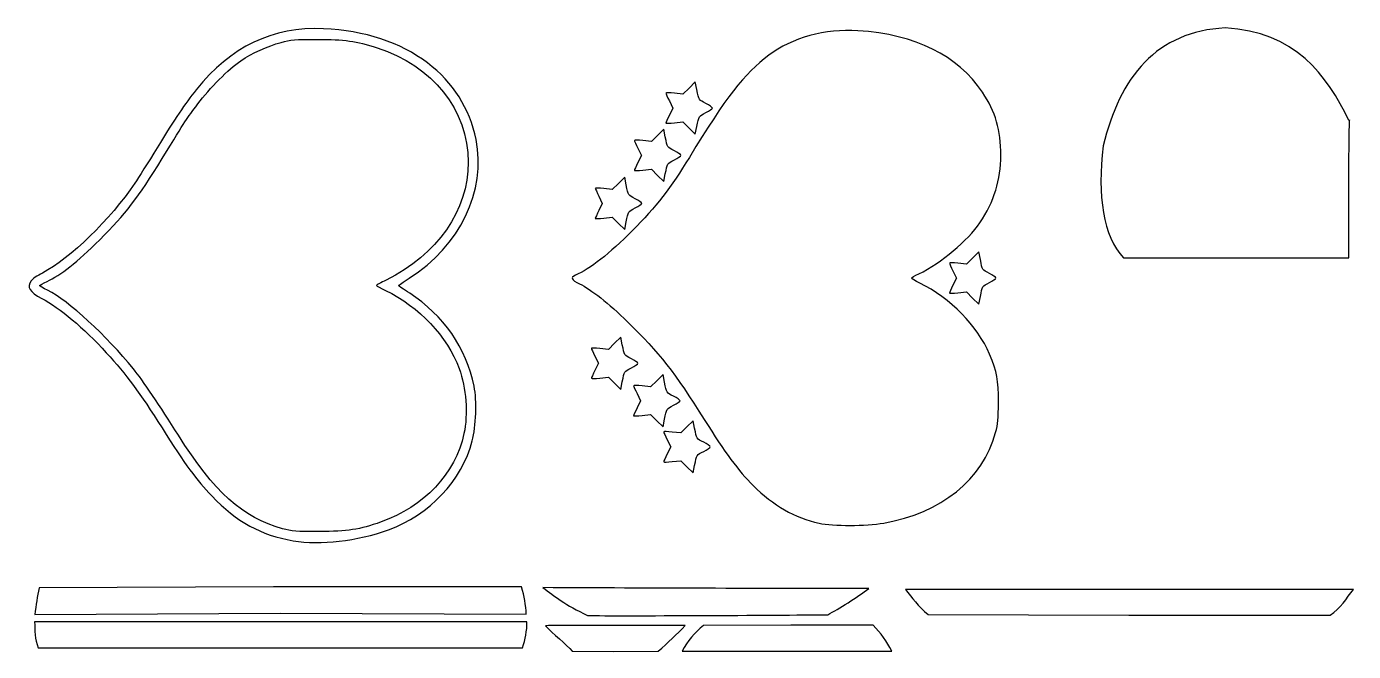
# Model space of a CAD drawing. Header units: centimetres. Extents: x -9.8 to 1.7, y 8.5 to 13.9.
import ezdxf

# ---------------------------------------------------------------- set-up
doc = ezdxf.new("R2010")
doc.units = ezdxf.units.CM
doc.header["$MEASUREMENT"] = 0
doc.layers.add('Layer 1', color=7, linetype='Continuous')

msp = doc.modelspace()

# ---------------------------------------------------------------- linework, layer by layer
at = {"layer": 'Layer 1'}
for points, knots in [([(-9.77249, 11.68294), (-9.76305, 11.69642), (-9.71887, 11.72653), (-9.6743, 11.74985), (-9.6743, 11.74985), (-9.43321, 11.87602), (-9.08325, 12.21616), (-8.87163, 12.52999), (-8.87163, 12.52999), (-8.84134, 12.57491), (-8.75465, 12.71265), (-8.67899, 12.83609), (-8.67899, 12.83609), (-8.51944, 13.09636), (-8.43872, 13.21606), (-8.33845, 13.34106), (-8.33845, 13.34106), (-8.03704, 13.71678), (-7.6749, 13.89007), (-7.23164, 13.87068), (-7.23164, 13.87068), (-6.87488, 13.85507), (-6.56321, 13.75268), (-6.32795, 13.5738), (-6.32795, 13.5738), (-6.10456, 13.40393), (-5.962, 13.1791), (-5.90646, 12.90903), (-5.90646, 12.90903), (-5.81479, 12.46328), (-6.04639, 11.98332), (-6.4875, 11.7049), (-6.4875, 11.7049), (-6.5383, 11.67284), (-6.57963, 11.64408), (-6.57935, 11.64099), (-6.57935, 11.64099), (-6.57907, 11.63791), (-6.53577, 11.60761), (-6.48313, 11.57367), (-6.48313, 11.57367), (-6.18865, 11.38377), (-5.99048, 11.09793), (-5.92324, 10.7661), (-5.92324, 10.7661), (-5.89822, 10.6426), (-5.90567, 10.41691), (-5.93889, 10.29218), (-5.93889, 10.29218), (-6.03154, 9.94431), (-6.30787, 9.65164), (-6.66763, 9.52035), (-6.66763, 9.52035), (-6.9401, 9.42091), (-7.25856, 9.38426), (-7.49619, 9.42499), (-7.49619, 9.42499), (-7.77717, 9.47316), (-7.98566, 9.5878), (-8.20311, 9.81371), (-8.20311, 9.81371), (-8.33759, 9.95342), (-8.43177, 10.08207), (-8.63539, 10.40417), (-8.63539, 10.40417), (-8.83122, 10.71395), (-8.94198, 10.86341), (-9.11953, 11.05747), (-9.11953, 11.05747), (-9.31837, 11.27482), (-9.52324, 11.44723), (-9.68012, 11.52926), (-9.68012, 11.52926), (-9.78963, 11.58652), (-9.81291, 11.62525), (-9.77249, 11.68294)], [0, 0, 0, 0, 0.05, 0.05, 0.05, 0.05, 0.1, 0.1, 0.1, 0.1, 0.15, 0.15, 0.15, 0.15, 0.2, 0.2, 0.2, 0.2, 0.25, 0.25, 0.25, 0.25, 0.3, 0.3, 0.3, 0.3, 0.35, 0.35, 0.35, 0.35, 0.4, 0.4, 0.4, 0.4, 0.45, 0.45, 0.45, 0.45, 0.5, 0.5, 0.5, 0.5, 0.55, 0.55, 0.55, 0.55, 0.6, 0.6, 0.6, 0.6, 0.65, 0.65, 0.65, 0.65, 0.7, 0.7, 0.7, 0.7, 0.75, 0.75, 0.75, 0.75, 0.8, 0.8, 0.8, 0.8, 0.85, 0.85, 0.85, 0.85, 0.9, 0.9, 0.9, 0.9, 1, 1, 1, 1]), ([(-5.04289, 11.72999), (-4.91381, 11.78636), (-4.74923, 11.91517), (-4.54574, 12.11906), (-4.54574, 12.11906), (-4.34519, 12.32002), (-4.21045, 12.49334), (-4.05259, 12.75339), (-4.05259, 12.75339), (-3.73547, 13.27581), (-3.57761, 13.47875), (-3.36246, 13.64054), (-3.36246, 13.64054), (-3.15943, 13.79323), (-2.87167, 13.87253), (-2.58818, 13.85392), (-2.58818, 13.85392), (-2.08494, 13.82088), (-1.72114, 13.64116), (-1.50546, 13.31905), (-1.50546, 13.31905), (-1.39, 13.14661), (-1.34535, 12.99379), (-1.34527, 12.77086), (-1.34527, 12.77086), (-1.34519, 12.56045), (-1.40486, 12.36958), (-1.52809, 12.186), (-1.52809, 12.186), (-1.63093, 12.03281), (-1.86604, 11.83613), (-2.05796, 11.74275), (-2.05796, 11.74275), (-2.09345, 11.72549), (-2.12248, 11.70844), (-2.12248, 11.70488), (-2.12248, 11.70488), (-2.12248, 11.70132), (-2.0893, 11.68204), (-2.04874, 11.66204), (-2.04874, 11.66204), (-1.78407, 11.53153), (-1.54705, 11.28984), (-1.44414, 11.04553), (-1.44414, 11.04553), (-1.37848, 10.88966), (-1.3656, 10.82067), (-1.36612, 10.62755), (-1.36612, 10.62755), (-1.36651, 10.48397), (-1.3709, 10.43794), (-1.39129, 10.36384), (-1.39129, 10.36384), (-1.50373, 9.95526), (-1.86295, 9.66494), (-2.36375, 9.5779), (-2.36375, 9.5779), (-2.51844, 9.55101), (-2.80284, 9.55082), (-2.92466, 9.57752), (-2.92466, 9.57752), (-3.13573, 9.62379), (-3.32618, 9.73216), (-3.4974, 9.90344), (-3.4974, 9.90344), (-3.62688, 10.03297), (-3.74152, 10.18752), (-3.92375, 10.47823), (-3.92375, 10.47823), (-4.17654, 10.88148), (-4.31772, 11.06135), (-4.58705, 11.32328), (-4.58705, 11.32328), (-4.75751, 11.48905), (-4.9058, 11.60651), (-5.00718, 11.65604), (-5.00718, 11.65604), (-5.07988, 11.69157), (-5.08876, 11.70996), (-5.04289, 11.72999)], [0, 0, 0, 0, 0.04761905, 0.04761905, 0.04761905, 0.04761905, 0.0952381, 0.0952381, 0.0952381, 0.0952381, 0.14285714, 0.14285714, 0.14285714, 0.14285714, 0.19047619, 0.19047619, 0.19047619, 0.19047619, 0.23809524, 0.23809524, 0.23809524, 0.23809524, 0.28571429, 0.28571429, 0.28571429, 0.28571429, 0.33333333, 0.33333333, 0.33333333, 0.33333333, 0.38095238, 0.38095238, 0.38095238, 0.38095238, 0.42857143, 0.42857143, 0.42857143, 0.42857143, 0.47619048, 0.47619048, 0.47619048, 0.47619048, 0.52380952, 0.52380952, 0.52380952, 0.52380952, 0.57142857, 0.57142857, 0.57142857, 0.57142857, 0.61904762, 0.61904762, 0.61904762, 0.61904762, 0.66666667, 0.66666667, 0.66666667, 0.66666667, 0.71428571, 0.71428571, 0.71428571, 0.71428571, 0.76190476, 0.76190476, 0.76190476, 0.76190476, 0.80952381, 0.80952381, 0.80952381, 0.80952381, 0.85714286, 0.85714286, 0.85714286, 0.85714286, 0.9047619, 0.9047619, 0.9047619, 0.9047619, 1, 1, 1, 1]), ([(-0.45505, 12.8545), (-0.31542, 13.45094), (0.01225, 13.85068), (0.60428, 13.87786), (0.60428, 13.87786), (1.20998, 13.84691), (1.49069, 13.46765), (1.67924, 13.07375), (1.67924, 13.07375), (1.69402, 13.07375), (1.67907, 13.16592), (1.67907, 12.56494), (1.67907, 12.56494), (1.67907, 12.56494), (1.67907, 11.88043), (1.67907, 11.88043), (1.67907, 11.88043), (1.67907, 11.88043), (0.66352, 11.88043), (0.66352, 11.88043), (0.66352, 11.88043), (0.66352, 11.88043), (-0.27834, 11.88043), (-0.27834, 11.88043), (-0.27834, 11.88043), (-0.45869, 12.07078), (-0.5081, 12.4179), (-0.45505, 12.8545)], [0, 0, 0, 0, 0.125, 0.125, 0.125, 0.125, 0.25, 0.25, 0.25, 0.25, 0.375, 0.375, 0.375, 0.375, 0.5, 0.5, 0.5, 0.5, 0.625, 0.625, 0.625, 0.625, 0.75, 0.75, 0.75, 0.75, 1, 1, 1, 1]), ([(-9.62975, 11.59971), (-9.44981, 11.51022), (-9.11552, 11.2044), (-8.88465, 10.91806), (-8.88465, 10.91806), (-8.80508, 10.81937), (-8.65219, 10.59386), (-8.49354, 10.3412), (-8.49354, 10.3412), (-8.18584, 9.85114), (-7.93137, 9.62257), (-7.58948, 9.52915), (-7.58948, 9.52915), (-7.50458, 9.50595), (-7.47179, 9.5034), (-7.27042, 9.50431), (-7.27042, 9.50431), (-7.02163, 9.50543), (-6.92299, 9.52069), (-6.73179, 9.58764), (-6.73179, 9.58764), (-6.35828, 9.71841), (-6.08641, 10.00786), (-6.01136, 10.35467), (-6.01136, 10.35467), (-5.97457, 10.52463), (-5.99159, 10.75465), (-6.05319, 10.92025), (-6.05319, 10.92025), (-6.15709, 11.19956), (-6.40006, 11.45682), (-6.69361, 11.59832), (-6.69361, 11.59832), (-6.7359, 11.61871), (-6.77062, 11.63806), (-6.77078, 11.64134), (-6.77078, 11.64134), (-6.77093, 11.64461), (-6.73391, 11.66568), (-6.6885, 11.68815), (-6.6885, 11.68815), (-6.24235, 11.90891), (-5.97433, 12.29339), (-5.97433, 12.71265), (-5.97433, 12.71265), (-5.97433, 13.16431), (-6.28215, 13.55034), (-6.76586, 13.70531), (-6.76586, 13.70531), (-6.95135, 13.76474), (-7.04744, 13.77822), (-7.28725, 13.77847), (-7.28725, 13.77847), (-7.48169, 13.77867), (-7.5167, 13.7758), (-7.60146, 13.75266), (-7.60146, 13.75266), (-7.71674, 13.72119), (-7.85381, 13.65839), (-7.95066, 13.59268), (-7.95066, 13.59268), (-8.05785, 13.51995), (-8.22096, 13.35652), (-8.325, 13.21762), (-8.325, 13.21762), (-8.42685, 13.08165), (-8.41762, 13.09577), (-8.63438, 12.74437), (-8.63438, 12.74437), (-8.84864, 12.39702), (-8.94956, 12.26591), (-9.17717, 12.03922), (-9.17717, 12.03922), (-9.37364, 11.84353), (-9.5165, 11.73018), (-9.63499, 11.67596), (-9.63499, 11.67596), (-9.67027, 11.65982), (-9.69931, 11.6439), (-9.69951, 11.6406), (-9.69951, 11.6406), (-9.69972, 11.63729), (-9.66832, 11.61889), (-9.62975, 11.59971)], [0, 0, 0, 0, 0.04545455, 0.04545455, 0.04545455, 0.04545455, 0.09090909, 0.09090909, 0.09090909, 0.09090909, 0.13636364, 0.13636364, 0.13636364, 0.13636364, 0.18181818, 0.18181818, 0.18181818, 0.18181818, 0.22727273, 0.22727273, 0.22727273, 0.22727273, 0.27272727, 0.27272727, 0.27272727, 0.27272727, 0.31818182, 0.31818182, 0.31818182, 0.31818182, 0.36363636, 0.36363636, 0.36363636, 0.36363636, 0.40909091, 0.40909091, 0.40909091, 0.40909091, 0.45454545, 0.45454545, 0.45454545, 0.45454545, 0.5, 0.5, 0.5, 0.5, 0.54545455, 0.54545455, 0.54545455, 0.54545455, 0.59090909, 0.59090909, 0.59090909, 0.59090909, 0.63636364, 0.63636364, 0.63636364, 0.63636364, 0.68181818, 0.68181818, 0.68181818, 0.68181818, 0.72727273, 0.72727273, 0.72727273, 0.72727273, 0.77272727, 0.77272727, 0.77272727, 0.77272727, 0.81818182, 0.81818182, 0.81818182, 0.81818182, 0.86363636, 0.86363636, 0.86363636, 0.86363636, 0.90909091, 0.90909091, 0.90909091, 0.90909091, 1, 1, 1, 1]), ([(-4.18292, 13.3106), (-4.18292, 13.3106), (-4.109, 13.30268), (-4.109, 13.30268), (-4.109, 13.30268), (-4.109, 13.30268), (-4.05494, 13.35592), (-4.05494, 13.35592), (-4.05494, 13.35592), (-4.05494, 13.35592), (-4.00089, 13.40915), (-4.00089, 13.40915), (-4.00089, 13.40915), (-4.00089, 13.40915), (-3.98794, 13.3433), (-3.98794, 13.3433), (-3.98794, 13.3433), (-3.96953, 13.24974), (-3.97172, 13.25313), (-3.90951, 13.22161), (-3.90951, 13.22161), (-3.87836, 13.20583), (-3.85287, 13.18803), (-3.85287, 13.18207), (-3.85287, 13.18207), (-3.85287, 13.1761), (-3.87836, 13.15831), (-3.90951, 13.14253), (-3.90951, 13.14253), (-3.97172, 13.111), (-3.96953, 13.11439), (-3.98794, 13.02083), (-3.98794, 13.02083), (-3.98794, 13.02083), (-4.00089, 12.95498), (-4.00089, 12.95498), (-4.00089, 12.95498), (-4.00089, 12.95498), (-4.05494, 13.00822), (-4.05494, 13.00822), (-4.05494, 13.00822), (-4.05494, 13.00822), (-4.109, 13.06146), (-4.109, 13.06146), (-4.109, 13.06146), (-4.109, 13.06146), (-4.18292, 13.05354), (-4.18292, 13.05354), (-4.18292, 13.05354), (-4.22358, 13.04919), (-4.25685, 13.04844), (-4.25685, 13.05188), (-4.25685, 13.05188), (-4.25685, 13.05532), (-4.24317, 13.08602), (-4.22646, 13.1201), (-4.22646, 13.1201), (-4.22646, 13.1201), (-4.19606, 13.18207), (-4.19606, 13.18207), (-4.19606, 13.18207), (-4.19606, 13.18207), (-4.22646, 13.24403), (-4.22646, 13.24403), (-4.22646, 13.24403), (-4.24317, 13.27812), (-4.25685, 13.30882), (-4.25685, 13.31226), (-4.25685, 13.31226), (-4.25685, 13.3157), (-4.22358, 13.31495), (-4.18292, 13.3106)], [0, 0, 0, 0, 0.05263158, 0.05263158, 0.05263158, 0.05263158, 0.10526316, 0.10526316, 0.10526316, 0.10526316, 0.15789474, 0.15789474, 0.15789474, 0.15789474, 0.21052632, 0.21052632, 0.21052632, 0.21052632, 0.26315789, 0.26315789, 0.26315789, 0.26315789, 0.31578947, 0.31578947, 0.31578947, 0.31578947, 0.36842105, 0.36842105, 0.36842105, 0.36842105, 0.42105263, 0.42105263, 0.42105263, 0.42105263, 0.47368421, 0.47368421, 0.47368421, 0.47368421, 0.52631579, 0.52631579, 0.52631579, 0.52631579, 0.57894737, 0.57894737, 0.57894737, 0.57894737, 0.63157895, 0.63157895, 0.63157895, 0.63157895, 0.68421053, 0.68421053, 0.68421053, 0.68421053, 0.73684211, 0.73684211, 0.73684211, 0.73684211, 0.78947368, 0.78947368, 0.78947368, 0.78947368, 0.84210526, 0.84210526, 0.84210526, 0.84210526, 0.89473684, 0.89473684, 0.89473684, 0.89473684, 1, 1, 1, 1]), ([(-4.45646, 12.8998), (-4.45646, 12.8998), (-4.38254, 12.89188), (-4.38254, 12.89188), (-4.38254, 12.89188), (-4.38254, 12.89188), (-4.32849, 12.94512), (-4.32849, 12.94512), (-4.32849, 12.94512), (-4.32849, 12.94512), (-4.27444, 12.99836), (-4.27444, 12.99836), (-4.27444, 12.99836), (-4.27444, 12.99836), (-4.26148, 12.93251), (-4.26148, 12.93251), (-4.26148, 12.93251), (-4.24308, 12.83895), (-4.24526, 12.84234), (-4.18305, 12.81082), (-4.18305, 12.81082), (-4.1519, 12.79503), (-4.12641, 12.77724), (-4.12641, 12.77127), (-4.12641, 12.77127), (-4.12641, 12.76531), (-4.1519, 12.74752), (-4.18305, 12.73173), (-4.18305, 12.73173), (-4.24526, 12.70021), (-4.24308, 12.7036), (-4.26148, 12.61004), (-4.26148, 12.61004), (-4.26148, 12.61004), (-4.27444, 12.54419), (-4.27444, 12.54419), (-4.27444, 12.54419), (-4.27444, 12.54419), (-4.32849, 12.59742), (-4.32849, 12.59742), (-4.32849, 12.59742), (-4.32849, 12.59742), (-4.38254, 12.65066), (-4.38254, 12.65066), (-4.38254, 12.65066), (-4.38254, 12.65066), (-4.45646, 12.64275), (-4.45646, 12.64275), (-4.45646, 12.64275), (-4.49712, 12.63839), (-4.53039, 12.63764), (-4.53039, 12.64108), (-4.53039, 12.64108), (-4.53039, 12.64452), (-4.51671, 12.67522), (-4.5, 12.70931), (-4.5, 12.70931), (-4.5, 12.70931), (-4.46961, 12.77127), (-4.46961, 12.77127), (-4.46961, 12.77127), (-4.46961, 12.77127), (-4.5, 12.83324), (-4.5, 12.83324), (-4.5, 12.83324), (-4.51671, 12.86732), (-4.53039, 12.89802), (-4.53039, 12.90146), (-4.53039, 12.90146), (-4.53039, 12.9049), (-4.49712, 12.90416), (-4.45646, 12.8998)], [0, 0, 0, 0, 0.05263158, 0.05263158, 0.05263158, 0.05263158, 0.10526316, 0.10526316, 0.10526316, 0.10526316, 0.15789474, 0.15789474, 0.15789474, 0.15789474, 0.21052632, 0.21052632, 0.21052632, 0.21052632, 0.26315789, 0.26315789, 0.26315789, 0.26315789, 0.31578947, 0.31578947, 0.31578947, 0.31578947, 0.36842105, 0.36842105, 0.36842105, 0.36842105, 0.42105263, 0.42105263, 0.42105263, 0.42105263, 0.47368421, 0.47368421, 0.47368421, 0.47368421, 0.52631579, 0.52631579, 0.52631579, 0.52631579, 0.57894737, 0.57894737, 0.57894737, 0.57894737, 0.63157895, 0.63157895, 0.63157895, 0.63157895, 0.68421053, 0.68421053, 0.68421053, 0.68421053, 0.73684211, 0.73684211, 0.73684211, 0.73684211, 0.78947368, 0.78947368, 0.78947368, 0.78947368, 0.84210526, 0.84210526, 0.84210526, 0.84210526, 0.89473684, 0.89473684, 0.89473684, 0.89473684, 1, 1, 1, 1]), ([(-4.79598, 12.4832), (-4.79598, 12.4832), (-4.72205, 12.47528), (-4.72205, 12.47528), (-4.72205, 12.47528), (-4.72205, 12.47528), (-4.668, 12.52852), (-4.668, 12.52852), (-4.668, 12.52852), (-4.668, 12.52852), (-4.61395, 12.58176), (-4.61395, 12.58176), (-4.61395, 12.58176), (-4.61395, 12.58176), (-4.601, 12.5159), (-4.601, 12.5159), (-4.601, 12.5159), (-4.58259, 12.42234), (-4.58477, 12.42574), (-4.52256, 12.39421), (-4.52256, 12.39421), (-4.49141, 12.37843), (-4.46593, 12.36063), (-4.46593, 12.35467), (-4.46593, 12.35467), (-4.46593, 12.3487), (-4.49141, 12.33091), (-4.52256, 12.31513), (-4.52256, 12.31513), (-4.58477, 12.2836), (-4.58259, 12.28699), (-4.601, 12.19343), (-4.601, 12.19343), (-4.601, 12.19343), (-4.61395, 12.12758), (-4.61395, 12.12758), (-4.61395, 12.12758), (-4.61395, 12.12758), (-4.668, 12.18082), (-4.668, 12.18082), (-4.668, 12.18082), (-4.668, 12.18082), (-4.72205, 12.23406), (-4.72205, 12.23406), (-4.72205, 12.23406), (-4.72205, 12.23406), (-4.79598, 12.22614), (-4.79598, 12.22614), (-4.79598, 12.22614), (-4.83664, 12.22179), (-4.8699, 12.22104), (-4.8699, 12.22448), (-4.8699, 12.22448), (-4.8699, 12.22792), (-4.85623, 12.25862), (-4.83951, 12.2927), (-4.83951, 12.2927), (-4.83951, 12.2927), (-4.80912, 12.35467), (-4.80912, 12.35467), (-4.80912, 12.35467), (-4.80912, 12.35467), (-4.83951, 12.41664), (-4.83951, 12.41664), (-4.83951, 12.41664), (-4.85623, 12.45072), (-4.8699, 12.48142), (-4.8699, 12.48486), (-4.8699, 12.48486), (-4.8699, 12.4883), (-4.83664, 12.48755), (-4.79598, 12.4832)], [0, 0, 0, 0, 0.05263158, 0.05263158, 0.05263158, 0.05263158, 0.10526316, 0.10526316, 0.10526316, 0.10526316, 0.15789474, 0.15789474, 0.15789474, 0.15789474, 0.21052632, 0.21052632, 0.21052632, 0.21052632, 0.26315789, 0.26315789, 0.26315789, 0.26315789, 0.31578947, 0.31578947, 0.31578947, 0.31578947, 0.36842105, 0.36842105, 0.36842105, 0.36842105, 0.42105263, 0.42105263, 0.42105263, 0.42105263, 0.47368421, 0.47368421, 0.47368421, 0.47368421, 0.52631579, 0.52631579, 0.52631579, 0.52631579, 0.57894737, 0.57894737, 0.57894737, 0.57894737, 0.63157895, 0.63157895, 0.63157895, 0.63157895, 0.68421053, 0.68421053, 0.68421053, 0.68421053, 0.73684211, 0.73684211, 0.73684211, 0.73684211, 0.78947368, 0.78947368, 0.78947368, 0.78947368, 0.84210526, 0.84210526, 0.84210526, 0.84210526, 0.89473684, 0.89473684, 0.89473684, 0.89473684, 1, 1, 1, 1]), ([(-1.71861, 11.83436), (-1.71861, 11.83436), (-1.64469, 11.82644), (-1.64469, 11.82644), (-1.64469, 11.82644), (-1.64469, 11.82644), (-1.59064, 11.87968), (-1.59064, 11.87968), (-1.59064, 11.87968), (-1.59064, 11.87968), (-1.53659, 11.93292), (-1.53659, 11.93292), (-1.53659, 11.93292), (-1.53659, 11.93292), (-1.52363, 11.86707), (-1.52363, 11.86707), (-1.52363, 11.86707), (-1.50523, 11.77351), (-1.50741, 11.7769), (-1.4452, 11.74538), (-1.4452, 11.74538), (-1.41405, 11.72959), (-1.38856, 11.7118), (-1.38856, 11.70583), (-1.38856, 11.70583), (-1.38856, 11.69987), (-1.41405, 11.68208), (-1.4452, 11.66629), (-1.4452, 11.66629), (-1.50741, 11.63477), (-1.50523, 11.63816), (-1.52363, 11.5446), (-1.52363, 11.5446), (-1.52363, 11.5446), (-1.53659, 11.47875), (-1.53659, 11.47875), (-1.53659, 11.47875), (-1.53659, 11.47875), (-1.59064, 11.53198), (-1.59064, 11.53198), (-1.59064, 11.53198), (-1.59064, 11.53198), (-1.64469, 11.58522), (-1.64469, 11.58522), (-1.64469, 11.58522), (-1.64469, 11.58522), (-1.71861, 11.57731), (-1.71861, 11.57731), (-1.71861, 11.57731), (-1.75927, 11.57295), (-1.79254, 11.5722), (-1.79254, 11.57564), (-1.79254, 11.57564), (-1.79254, 11.57908), (-1.77886, 11.60978), (-1.76215, 11.64387), (-1.76215, 11.64387), (-1.76215, 11.64387), (-1.73176, 11.70583), (-1.73176, 11.70583), (-1.73176, 11.70583), (-1.73176, 11.70583), (-1.76215, 11.7678), (-1.76215, 11.7678), (-1.76215, 11.7678), (-1.77886, 11.80188), (-1.79254, 11.83258), (-1.79254, 11.83602), (-1.79254, 11.83602), (-1.79254, 11.83946), (-1.75927, 11.83872), (-1.71861, 11.83436)], [0, 0, 0, 0, 0.05263158, 0.05263158, 0.05263158, 0.05263158, 0.10526316, 0.10526316, 0.10526316, 0.10526316, 0.15789474, 0.15789474, 0.15789474, 0.15789474, 0.21052632, 0.21052632, 0.21052632, 0.21052632, 0.26315789, 0.26315789, 0.26315789, 0.26315789, 0.31578947, 0.31578947, 0.31578947, 0.31578947, 0.36842105, 0.36842105, 0.36842105, 0.36842105, 0.42105263, 0.42105263, 0.42105263, 0.42105263, 0.47368421, 0.47368421, 0.47368421, 0.47368421, 0.52631579, 0.52631579, 0.52631579, 0.52631579, 0.57894737, 0.57894737, 0.57894737, 0.57894737, 0.63157895, 0.63157895, 0.63157895, 0.63157895, 0.68421053, 0.68421053, 0.68421053, 0.68421053, 0.73684211, 0.73684211, 0.73684211, 0.73684211, 0.78947368, 0.78947368, 0.78947368, 0.78947368, 0.84210526, 0.84210526, 0.84210526, 0.84210526, 0.89473684, 0.89473684, 0.89473684, 0.89473684, 1, 1, 1, 1]), ([(-4.83017, 11.09435), (-4.83017, 11.09435), (-4.75625, 11.08643), (-4.75625, 11.08643), (-4.75625, 11.08643), (-4.75625, 11.08643), (-4.70219, 11.13967), (-4.70219, 11.13967), (-4.70219, 11.13967), (-4.70219, 11.13967), (-4.64814, 11.1929), (-4.64814, 11.1929), (-4.64814, 11.1929), (-4.64814, 11.1929), (-4.63519, 11.12705), (-4.63519, 11.12705), (-4.63519, 11.12705), (-4.61678, 11.03349), (-4.61897, 11.03688), (-4.55676, 11.00536), (-4.55676, 11.00536), (-4.52561, 10.98958), (-4.50012, 10.97178), (-4.50012, 10.96582), (-4.50012, 10.96582), (-4.50012, 10.95985), (-4.52561, 10.94206), (-4.55676, 10.92627), (-4.55676, 10.92627), (-4.61897, 10.89475), (-4.61678, 10.89814), (-4.63519, 10.80458), (-4.63519, 10.80458), (-4.63519, 10.80458), (-4.64814, 10.73873), (-4.64814, 10.73873), (-4.64814, 10.73873), (-4.64814, 10.73873), (-4.70219, 10.79197), (-4.70219, 10.79197), (-4.70219, 10.79197), (-4.70219, 10.79197), (-4.75625, 10.84521), (-4.75625, 10.84521), (-4.75625, 10.84521), (-4.75625, 10.84521), (-4.83017, 10.83729), (-4.83017, 10.83729), (-4.83017, 10.83729), (-4.87083, 10.83293), (-4.9041, 10.83219), (-4.9041, 10.83563), (-4.9041, 10.83563), (-4.9041, 10.83907), (-4.89042, 10.86977), (-4.8737, 10.90385), (-4.8737, 10.90385), (-4.8737, 10.90385), (-4.84331, 10.96582), (-4.84331, 10.96582), (-4.84331, 10.96582), (-4.84331, 10.96582), (-4.8737, 11.02778), (-4.8737, 11.02778), (-4.8737, 11.02778), (-4.89042, 11.06187), (-4.9041, 11.09257), (-4.9041, 11.09601), (-4.9041, 11.09601), (-4.9041, 11.09945), (-4.87083, 11.0987), (-4.83017, 11.09435)], [0, 0, 0, 0, 0.05263158, 0.05263158, 0.05263158, 0.05263158, 0.10526316, 0.10526316, 0.10526316, 0.10526316, 0.15789474, 0.15789474, 0.15789474, 0.15789474, 0.21052632, 0.21052632, 0.21052632, 0.21052632, 0.26315789, 0.26315789, 0.26315789, 0.26315789, 0.31578947, 0.31578947, 0.31578947, 0.31578947, 0.36842105, 0.36842105, 0.36842105, 0.36842105, 0.42105263, 0.42105263, 0.42105263, 0.42105263, 0.47368421, 0.47368421, 0.47368421, 0.47368421, 0.52631579, 0.52631579, 0.52631579, 0.52631579, 0.57894737, 0.57894737, 0.57894737, 0.57894737, 0.63157895, 0.63157895, 0.63157895, 0.63157895, 0.68421053, 0.68421053, 0.68421053, 0.68421053, 0.73684211, 0.73684211, 0.73684211, 0.73684211, 0.78947368, 0.78947368, 0.78947368, 0.78947368, 0.84210526, 0.84210526, 0.84210526, 0.84210526, 0.89473684, 0.89473684, 0.89473684, 0.89473684, 1, 1, 1, 1]), ([(-4.46356, 10.76892), (-4.46356, 10.76892), (-4.38963, 10.761), (-4.38963, 10.761), (-4.38963, 10.761), (-4.38963, 10.761), (-4.33558, 10.81424), (-4.33558, 10.81424), (-4.33558, 10.81424), (-4.33558, 10.81424), (-4.28153, 10.86748), (-4.28153, 10.86748), (-4.28153, 10.86748), (-4.28153, 10.86748), (-4.26858, 10.80163), (-4.26858, 10.80163), (-4.26858, 10.80163), (-4.25017, 10.70807), (-4.25236, 10.71146), (-4.19014, 10.67994), (-4.19014, 10.67994), (-4.15899, 10.66415), (-4.13351, 10.64636), (-4.13351, 10.64039), (-4.13351, 10.64039), (-4.13351, 10.63443), (-4.15899, 10.61663), (-4.19014, 10.60085), (-4.19014, 10.60085), (-4.25236, 10.56933), (-4.25017, 10.57272), (-4.26858, 10.47916), (-4.26858, 10.47916), (-4.26858, 10.47916), (-4.28153, 10.41331), (-4.28153, 10.41331), (-4.28153, 10.41331), (-4.28153, 10.41331), (-4.33558, 10.46654), (-4.33558, 10.46654), (-4.33558, 10.46654), (-4.33558, 10.46654), (-4.38963, 10.51978), (-4.38963, 10.51978), (-4.38963, 10.51978), (-4.38963, 10.51978), (-4.46356, 10.51186), (-4.46356, 10.51186), (-4.46356, 10.51186), (-4.50422, 10.50751), (-4.53748, 10.50676), (-4.53748, 10.5102), (-4.53748, 10.5102), (-4.53748, 10.51364), (-4.52381, 10.54434), (-4.50709, 10.57843), (-4.50709, 10.57843), (-4.50709, 10.57843), (-4.4767, 10.64039), (-4.4767, 10.64039), (-4.4767, 10.64039), (-4.4767, 10.64039), (-4.50709, 10.70236), (-4.50709, 10.70236), (-4.50709, 10.70236), (-4.52381, 10.73644), (-4.53748, 10.76714), (-4.53748, 10.77058), (-4.53748, 10.77058), (-4.53748, 10.77402), (-4.50422, 10.77327), (-4.46356, 10.76892)], [0, 0, 0, 0, 0.05263158, 0.05263158, 0.05263158, 0.05263158, 0.10526316, 0.10526316, 0.10526316, 0.10526316, 0.15789474, 0.15789474, 0.15789474, 0.15789474, 0.21052632, 0.21052632, 0.21052632, 0.21052632, 0.26315789, 0.26315789, 0.26315789, 0.26315789, 0.31578947, 0.31578947, 0.31578947, 0.31578947, 0.36842105, 0.36842105, 0.36842105, 0.36842105, 0.42105263, 0.42105263, 0.42105263, 0.42105263, 0.47368421, 0.47368421, 0.47368421, 0.47368421, 0.52631579, 0.52631579, 0.52631579, 0.52631579, 0.57894737, 0.57894737, 0.57894737, 0.57894737, 0.63157895, 0.63157895, 0.63157895, 0.63157895, 0.68421053, 0.68421053, 0.68421053, 0.68421053, 0.73684211, 0.73684211, 0.73684211, 0.73684211, 0.78947368, 0.78947368, 0.78947368, 0.78947368, 0.84210526, 0.84210526, 0.84210526, 0.84210526, 0.89473684, 0.89473684, 0.89473684, 0.89473684, 1, 1, 1, 1]), ([(-4.20141, 10.36882), (-4.20141, 10.36882), (-4.12749, 10.3609), (-4.12749, 10.3609), (-4.12749, 10.3609), (-4.12749, 10.3609), (-4.07344, 10.41414), (-4.07344, 10.41414), (-4.07344, 10.41414), (-4.07344, 10.41414), (-4.01939, 10.46738), (-4.01939, 10.46738), (-4.01939, 10.46738), (-4.01939, 10.46738), (-4.00643, 10.40153), (-4.00643, 10.40153), (-4.00643, 10.40153), (-3.98802, 10.30797), (-3.99021, 10.31136), (-3.928, 10.27983), (-3.928, 10.27983), (-3.89685, 10.26405), (-3.87136, 10.24626), (-3.87136, 10.24029), (-3.87136, 10.24029), (-3.87136, 10.23433), (-3.89685, 10.21653), (-3.928, 10.20075), (-3.928, 10.20075), (-3.99021, 10.16922), (-3.98802, 10.17262), (-4.00643, 10.07906), (-4.00643, 10.07906), (-4.00643, 10.07906), (-4.01939, 10.0132), (-4.01939, 10.0132), (-4.01939, 10.0132), (-4.01939, 10.0132), (-4.07344, 10.06644), (-4.07344, 10.06644), (-4.07344, 10.06644), (-4.07344, 10.06644), (-4.12749, 10.11968), (-4.12749, 10.11968), (-4.12749, 10.11968), (-4.12749, 10.11968), (-4.20141, 10.11176), (-4.20141, 10.11176), (-4.20141, 10.11176), (-4.24207, 10.10741), (-4.27534, 10.10666), (-4.27534, 10.1101), (-4.27534, 10.1101), (-4.27534, 10.11354), (-4.26166, 10.14424), (-4.24495, 10.17833), (-4.24495, 10.17833), (-4.24495, 10.17833), (-4.21456, 10.24029), (-4.21456, 10.24029), (-4.21456, 10.24029), (-4.21456, 10.24029), (-4.24495, 10.30226), (-4.24495, 10.30226), (-4.24495, 10.30226), (-4.26166, 10.33634), (-4.27534, 10.36704), (-4.27534, 10.37048), (-4.27534, 10.37048), (-4.27534, 10.37392), (-4.24207, 10.37317), (-4.20141, 10.36882)], [0, 0, 0, 0, 0.05263158, 0.05263158, 0.05263158, 0.05263158, 0.10526316, 0.10526316, 0.10526316, 0.10526316, 0.15789474, 0.15789474, 0.15789474, 0.15789474, 0.21052632, 0.21052632, 0.21052632, 0.21052632, 0.26315789, 0.26315789, 0.26315789, 0.26315789, 0.31578947, 0.31578947, 0.31578947, 0.31578947, 0.36842105, 0.36842105, 0.36842105, 0.36842105, 0.42105263, 0.42105263, 0.42105263, 0.42105263, 0.47368421, 0.47368421, 0.47368421, 0.47368421, 0.52631579, 0.52631579, 0.52631579, 0.52631579, 0.57894737, 0.57894737, 0.57894737, 0.57894737, 0.63157895, 0.63157895, 0.63157895, 0.63157895, 0.68421053, 0.68421053, 0.68421053, 0.68421053, 0.73684211, 0.73684211, 0.73684211, 0.73684211, 0.78947368, 0.78947368, 0.78947368, 0.78947368, 0.84210526, 0.84210526, 0.84210526, 0.84210526, 0.89473684, 0.89473684, 0.89473684, 0.89473684, 1, 1, 1, 1]), ([(-9.70446, 9.01526), (-9.70446, 9.01526), (-7.66615, 9.02328), (-7.66615, 9.02328), (-7.66615, 9.02328), (-7.66615, 9.02328), (-5.51161, 9.02328), (-5.51161, 9.02328), (-5.51161, 9.02328), (-5.48488, 8.94446), (-5.47507, 8.86564), (-5.46953, 8.78683), (-5.46953, 8.78683), (-5.46953, 8.78683), (-7.60804, 8.79484), (-7.60804, 8.79484), (-7.60804, 8.79484), (-7.60804, 8.79484), (-9.74053, 8.78282), (-9.74053, 8.78282), (-9.74053, 8.78282), (-9.73175, 8.86679), (-9.71852, 8.94186), (-9.70446, 9.01526)], [0, 0, 0, 0, 0.14285714, 0.14285714, 0.14285714, 0.14285714, 0.28571429, 0.28571429, 0.28571429, 0.28571429, 0.42857143, 0.42857143, 0.42857143, 0.42857143, 0.57142857, 0.57142857, 0.57142857, 0.57142857, 0.71428571, 0.71428571, 0.71428571, 0.71428571, 1, 1, 1, 1]), ([(-4.93708, 8.7755), (-5.13272, 8.86645), (-5.22134, 8.9419), (-5.32636, 9.01774), (-5.32636, 9.01774), (-4.36947, 9.01227), (-3.45747, 9.00986), (-2.49212, 9.00951), (-2.49212, 9.00951), (-2.59799, 8.9331), (-2.7505, 8.83324), (-2.84998, 8.78169), (-2.84998, 8.78169), (-3.2926, 8.77878), (-4.66283, 8.7699), (-4.93708, 8.7755)], [0, 0, 0, 0, 0.2, 0.2, 0.2, 0.2, 0.4, 0.4, 0.4, 0.4, 0.6, 0.6, 0.6, 0.6, 1, 1, 1, 1]), ([(-2.17491, 9.00216), (-2.17491, 9.00216), (-0.22797, 9.00216), (-0.22797, 9.00216), (-0.22797, 9.00216), (-0.22797, 9.00216), (1.71896, 9.00216), (1.71896, 9.00216), (1.71896, 9.00216), (1.6575, 8.92319), (1.60676, 8.83707), (1.51537, 8.77805), (1.51537, 8.77805), (1.51537, 8.77805), (-0.23463, 8.77789), (-0.23463, 8.77789), (-0.23463, 8.77789), (-0.23463, 8.77789), (-1.97662, 8.78374), (-1.97662, 8.78374), (-1.97662, 8.78374), (-2.07136, 8.85655), (-2.11427, 8.92936), (-2.17491, 9.00216)], [0, 0, 0, 0, 0.14285714, 0.14285714, 0.14285714, 0.14285714, 0.28571429, 0.28571429, 0.28571429, 0.28571429, 0.42857143, 0.42857143, 0.42857143, 0.42857143, 0.57142857, 0.57142857, 0.57142857, 0.57142857, 0.71428571, 0.71428571, 0.71428571, 0.71428571, 1, 1, 1, 1]), ([(-9.74253, 8.72017), (-9.74253, 8.72017), (-7.61365, 8.72017), (-7.61365, 8.72017), (-7.61365, 8.72017), (-7.61365, 8.72017), (-5.46472, 8.72017), (-5.46472, 8.72017), (-5.46472, 8.72017), (-5.46271, 8.64241), (-5.47815, 8.56816), (-5.5028, 8.49574), (-5.5028, 8.49574), (-5.5028, 8.49574), (-7.61365, 8.49574), (-7.61365, 8.49574), (-7.61365, 8.49574), (-7.61365, 8.49574), (-9.71247, 8.49574), (-9.71247, 8.49574), (-9.71247, 8.49574), (-9.74016, 8.57055), (-9.74082, 8.64536), (-9.74253, 8.72017)], [0, 0, 0, 0, 0.14285714, 0.14285714, 0.14285714, 0.14285714, 0.28571429, 0.28571429, 0.28571429, 0.28571429, 0.42857143, 0.42857143, 0.42857143, 0.42857143, 0.57142857, 0.57142857, 0.57142857, 0.57142857, 0.71428571, 0.71428571, 0.71428571, 0.71428571, 1, 1, 1, 1]), ([(-5.30279, 8.68585), (-5.30279, 8.68914), (-5.04361, 8.68783), (-4.70725, 8.68783), (-4.70725, 8.68783), (-4.70725, 8.68783), (-4.08966, 8.68783), (-4.08966, 8.68783), (-4.08966, 8.68783), (-4.15871, 8.61369), (-4.23853, 8.53955), (-4.32356, 8.46541), (-4.32356, 8.46541), (-4.32356, 8.46541), (-4.71162, 8.4634), (-4.71162, 8.4634), (-4.71162, 8.4634), (-4.71162, 8.4634), (-5.06962, 8.46541), (-5.06962, 8.46541), (-5.06962, 8.46541), (-5.12201, 8.52807), (-5.23841, 8.61546), (-5.30279, 8.68585)], [0, 0, 0, 0, 0.14285714, 0.14285714, 0.14285714, 0.14285714, 0.28571429, 0.28571429, 0.28571429, 0.28571429, 0.42857143, 0.42857143, 0.42857143, 0.42857143, 0.57142857, 0.57142857, 0.57142857, 0.57142857, 0.71428571, 0.71428571, 0.71428571, 0.71428571, 1, 1, 1, 1]), ([(-3.9291, 8.68933), (-3.9291, 8.68933), (-3.17147, 8.69133), (-3.17147, 8.69133), (-3.17147, 8.69133), (-3.17147, 8.69133), (-2.45592, 8.69133), (-2.45592, 8.69133), (-2.45592, 8.69133), (-2.3906, 8.62336), (-2.33288, 8.55083), (-2.29416, 8.4669), (-2.29416, 8.4669), (-2.29416, 8.4669), (-3.1981, 8.4669), (-3.1981, 8.4669), (-3.1981, 8.4669), (-3.1981, 8.4669), (-4.11405, 8.4669), (-4.11405, 8.4669), (-4.11405, 8.4669), (-4.0692, 8.55224), (-4.006, 8.62535), (-3.9291, 8.68933)], [0, 0, 0, 0, 0.14285714, 0.14285714, 0.14285714, 0.14285714, 0.28571429, 0.28571429, 0.28571429, 0.28571429, 0.42857143, 0.42857143, 0.42857143, 0.42857143, 0.57142857, 0.57142857, 0.57142857, 0.57142857, 0.71428571, 0.71428571, 0.71428571, 0.71428571, 1, 1, 1, 1])]:
    msp.add_open_spline(points, degree=3, knots=knots, dxfattribs=at)

doc.saveas('drawing.dxf')
